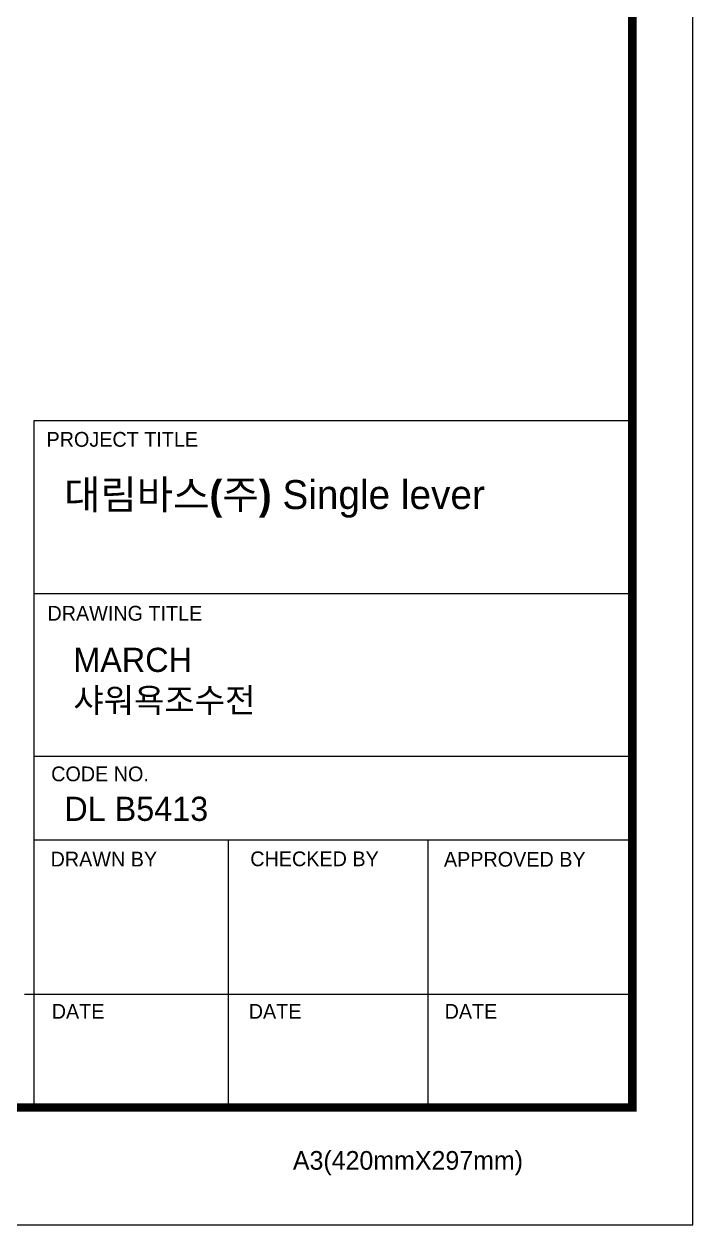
# Model space of a CAD drawing. Header units: millimetres. Extents: x 1122 to 8358, y -1894 to -296.
# Drawn here: x 8156.5 to 8358, y -1122.6 to -760.7 of the extents above; entities that cross this region are included whole.
import ezdxf

# ---------------------------------------------------------------- set-up
doc = ezdxf.new("R2010")
doc.units = ezdxf.units.MM
doc.header["$LTSCALE"] = 3
doc.styles.add('DLB3013-CR2S_시공도$0$Daelim Dimension', font='')
doc.styles.get('DLB3013-CR2S_시공도$0$Daelim Dimension').set_extended_font_data('나눔고딕')

msp = doc.modelspace()

# ---------------------------------------------------------------- linework, layer by layer
at = {"color": 5, "ltscale": 40}
for p, q in [((8339.78, -880.22), (8159.44, -880.22)), ((8339.78, -932.35), (8159.44, -932.35)), ((8339.78, -932.35), (8159.44, -932.35)), ((8339.78, -981.38), (8159.44, -981.38)), ((8339.78, -981.38), (8159.44, -981.38)), ((8339.78, -1006.67), (8159.44, -1006.67)), ((8339.78, -1006.67), (8159.44, -1006.67)), ((8218.02, -1006.67), (8218.02, -1087.18)), ((8278.13, -1006.67), (8278.13, -1087.18)), ((8339.78, -1053.18), (8156.59, -1053.18)), ((8339.78, -1053.18), (8160.84, -1053.18)), ((8339.78, -1087.18), (8185.23, -1087.18))]:
    msp.add_line(p, q, dxfattribs=at)
at = {"color": 5, "ltscale": 0.5}
msp.add_line((8159.44, -880.22), (8159.44, -1088.27), dxfattribs=at)
at = {"ltscale": 0.5}
msp.add_lwpolyline([(7229.64, -1122.59), (8358.04, -1122.59), (8358.04, -295.79), (7229.64, -295.79)], close=True, dxfattribs=at)
at = {"color": 5, "linetype": 'ByBlock', "lineweight": 200, "const_width": 2.6}
msp.add_lwpolyline([(7247.78, -1087.18), (8339.78, -1087.18), (8339.78, -314.98), (7247.78, -314.98)], close=True, dxfattribs=at)

# ---------------------------------------------------------------- texts
at = {"color": 5, "ltscale": 40, "style": 'DLB3013-CR2S_시공도$0$Daelim Dimension'}
for s, height, p in [('PROJECT TITLE', 4.453, (8163.26, -888.07)), ('DRAWING TITLE', 4.453, (8163.54, -940.48)), ('CODE NO.', 4.453, (8164.66, -988.88)), ('DRAWN BY', 4.453, (8164.48, -1014.55)), ('CHECKED BY', 4.453, (8224.65, -1014.47)), ('APPROVED BY', 4.453, (8283, -1014.61)), ('DATE', 4.453, (8164.83, -1060.44)), ('DATE', 4.453, (8224.18, -1060.44)), ('DATE', 4.453, (8283.2, -1060.44)), ('A3(420mmX297mm)', 5.6201, (8237.49, -1105.93))]:
    msp.add_text(s, height=height, dxfattribs=at).set_placement(p)
at = {"attachment_point": 1, "style": 'DLB3013-CR2S_시공도$0$Daelim Dimension'}
for s, insert, char_height, width in [('{\\fPretendard Variable SemiBold|b0|i0|c129|p2;\\C7;대림바스(주)} Single lever', (8168.55, -898.13), 8.7291, 140.2959), (' MARCH\\P 샤워욕조수전 ', (8168.63, -948.65), 7.287, 122.6352), ('DL B5413', (8168.63, -993.53), 7.287, 122.6352)]:
    msp.add_mtext(s, dxfattribs=dict(at, insert=insert, char_height=char_height, width=width))

doc.saveas('drawing.dxf')
